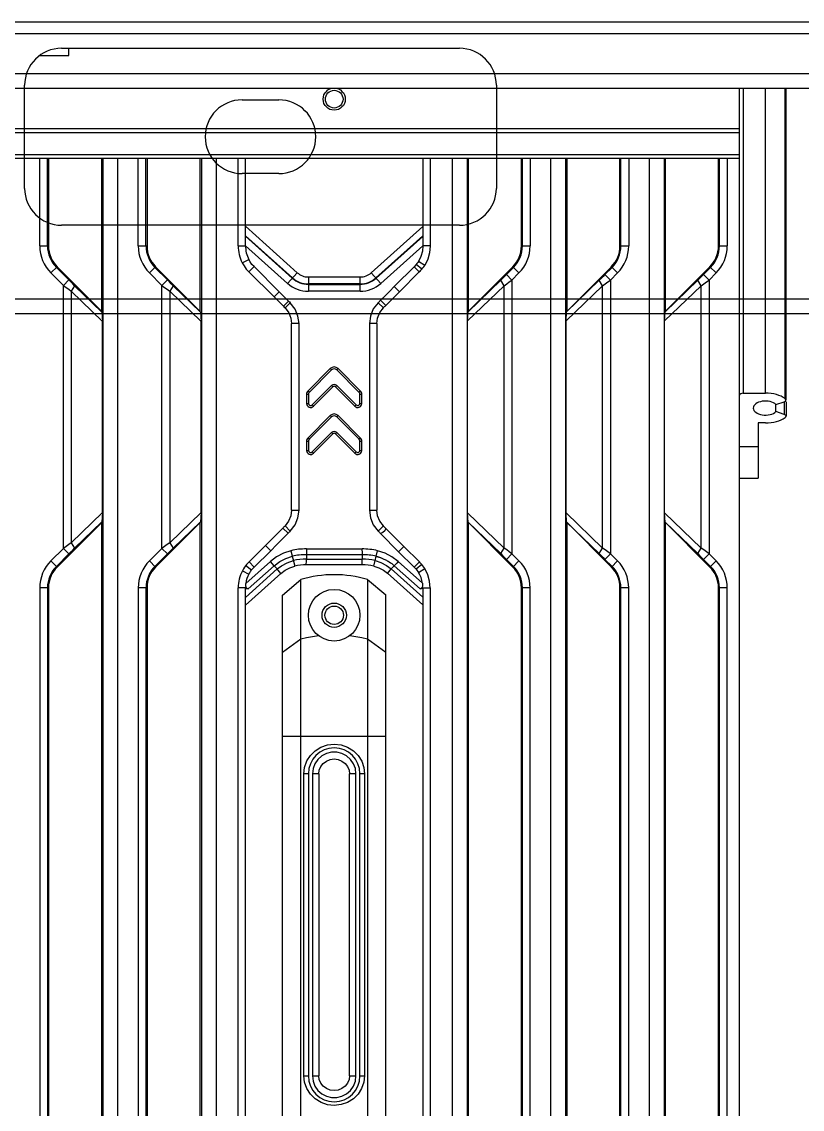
# Model space of a CAD drawing. Header units: millimetres. Extents: x -3132 to 28633, y 682 to 5849.
# Drawn here: x 23643.5 to 23749.4, y 4685.7 to 4833.2 of the extents above; entities that cross this region are included whole.
import ezdxf

# ---------------------------------------------------------------- set-up
doc = ezdxf.new("R2010")
doc.units = ezdxf.units.MM
doc.layers.add('02___PRT_ALL_AXES', color=7, linetype='Continuous')

# ---------------------------------------------------------------- blocks, each defined once
blk = doc.blocks.new('134567')
at = {"color": 7, "linetype": 'Continuous'}
for p, q in [((3244.08, 385.34), (3667.08, 385.34)), ((3244.08, 378.34), (3667.08, 378.34)), ((3244.08, 376.34), (3667.08, 376.34)), ((3385.58, -350.66), (3385.58, 376.34)), ((3386.08, 376.34), (3386.08, 334.96)), ((3389.08, 334.96), (3389.08, 376.34)), ((3391.78, 334.22), (3391.78, 376.34)), ((3391.89, 334.04), (3391.89, 376.34)), ((3245.27, 370.34), (3385.58, 370.34)), ((3246.58, 370.84), (3385.58, 370.84)), ((3244.58, 367.34), (3385.58, 367.34)), ((3244.58, 366.84), (3385.58, 366.84)), ((3290.63, 354.93), (3290.63, 366.84)), ((3291.68, 354.93), (3291.68, 366.84)), ((3291.82, 366.84), (3291.82, 354.93)), ((3299.04, 346.04), (3299.04, 366.84)), ((3299.19, 366.84), (3299.19, 156.84)), ((3301.18, 366.84), (3301.18, 156.84)), ((3304, 354.93), (3304, 366.84)), ((3305.05, 354.93), (3305.05, 366.84)), ((3305.19, 366.84), (3305.19, 354.93)), ((3312.41, 346.04), (3312.41, 366.84)), ((3312.56, 366.84), (3312.56, 156.84)), ((3314.55, 366.84), (3314.55, 156.84)), ((3317.55, 354.93), (3317.55, 366.84)), ((3318.55, 354.95), (3318.55, 366.84)), ((3342.61, 366.84), (3342.61, 354.94)), ((3343.61, 366.84), (3343.61, 354.93)), ((3346.61, 144.23), (3346.61, 366.84)), ((3348.61, 366.84), (3348.61, 143.82)), ((3348.75, 366.84), (3348.75, 346.04)), ((3355.98, 354.93), (3355.98, 366.84)), ((3356.11, 354.93), (3356.11, 366.84)), ((3357.17, 366.84), (3357.17, 354.93)), ((3359.98, 143.84), (3359.98, 366.84)), ((3361.98, 366.84), (3361.98, 143.82)), ((3362.12, 366.84), (3362.12, 346.04)), ((3369.35, 354.93), (3369.35, 366.84)), ((3369.48, 354.93), (3369.48, 366.84)), ((3370.54, 366.84), (3370.54, 354.93)), ((3373.35, 143.84), (3373.35, 366.84)), ((3375.35, 366.84), (3375.35, 143.82)), ((3375.49, 366.84), (3375.49, 346.04)), ((3382.72, 354.93), (3382.72, 366.84)), ((3382.85, 354.93), (3382.85, 366.84)), ((3383.91, 366.84), (3383.91, 354.93)), ((3325.56, 351.3), (3318.55, 357.59)), ((3342.61, 357.56), (3335.61, 351.3)), ((3324.93, 350.59), (3318.55, 356.31)), ((3318.55, 356.25), (3324.9, 350.56)), ((3342.61, 356.29), (3336.24, 350.59)), ((3336.27, 350.56), (3342.61, 356.23)), ((3290.63, 354.93), (3291.82, 354.93)), ((3304, 354.93), (3305.19, 354.93)), ((3317.55, 354.93), (3318.55, 354.96)), ((3318.55, 354.96), (3324.26, 349.85)), ((3336.91, 349.85), (3342.61, 354.95)), ((3343.61, 354.93), (3342.61, 354.95)), ((3355.98, 354.93), (3357.17, 354.93)), ((3369.35, 354.93), (3370.54, 354.93)), ((3382.72, 354.93), (3383.91, 354.93)), ((3318.11, 352.64), (3319, 353.09)), ((3342.86, 352.29), (3342.01, 352.83)), ((3292.99, 352.1), (3292.15, 351.26)), ((3292.15, 351.26), (3293.84, 349.57)), ((3294.58, 350.32), (3292.89, 352)), ((3299.04, 346.04), (3292.99, 352.1)), ((3306.36, 352.1), (3305.52, 351.26)), ((3305.52, 351.26), (3307.21, 349.57)), ((3307.95, 350.32), (3306.26, 352)), ((3312.41, 346.04), (3306.36, 352.1)), ((3319.02, 351.4), (3319.72, 352.12)), ((3319.02, 351.4), (3322.42, 348.01)), ((3323.12, 348.72), (3319.72, 352.12)), ((3324.26, 349.85), (3325.56, 351.3)), ((3335.61, 351.3), (3336.91, 349.85)), ((3341.52, 352.2), (3338.74, 349.42)), ((3339.45, 348.71), (3342.13, 351.4)), ((3342.13, 351.4), (3341.43, 352.11)), ((3342.46, 351.76), (3341.69, 352.4)), ((3354.81, 352.1), (3348.75, 346.04)), ((3353.95, 351.05), (3354.9, 352)), ((3354.7, 350.31), (3355.65, 351.26)), ((3355.65, 351.26), (3354.81, 352.1)), ((3368.18, 352.1), (3362.12, 346.04)), ((3367.32, 351.05), (3368.27, 352)), ((3368.07, 350.31), (3369.02, 351.26)), ((3369.02, 351.26), (3368.18, 352.1)), ((3381.55, 352.1), (3375.49, 346.04)), ((3380.69, 351.05), (3381.64, 352)), ((3381.44, 350.31), (3382.39, 351.26)), ((3382.39, 351.26), (3381.55, 352.1)), ((3293.84, 349.57), (3294.58, 350.32)), ((3307.21, 349.57), (3307.95, 350.32)), ((3327.08, 350.72), (3327.08, 348.78)), ((3327.08, 350.72), (3334.09, 350.72)), ((3334.09, 349.77), (3327.08, 349.77)), ((3327.08, 349.72), (3334.09, 349.72)), ((3334.09, 348.78), (3334.09, 350.72)), ((3353.17, 350.28), (3348.74, 346.01)), ((3353.63, 349.54), (3353.17, 350.28)), ((3353.95, 351.05), (3354.7, 350.31)), ((3354.7, 350.31), (3354.7, 313.17)), ((3366.54, 350.28), (3362.11, 346.01)), ((3367, 349.54), (3366.54, 350.28)), ((3367.32, 351.05), (3368.07, 350.31)), ((3368.07, 350.31), (3368.07, 313.17)), ((3379.91, 350.28), (3375.48, 346.01)), ((3380.37, 349.54), (3379.91, 350.28)), ((3380.69, 351.05), (3381.44, 350.31)), ((3381.44, 350.31), (3381.44, 313.17)), ((3293.84, 313.9), (3293.84, 349.57)), ((3295.37, 349.54), (3294.91, 348.8)), ((3294.91, 348.8), (3294.91, 314.68)), ((3294.91, 348.8), (3299.15, 344.7)), ((3299.08, 345.96), (3295.37, 349.54)), ((3307.21, 313.9), (3307.21, 349.57)), ((3308.74, 349.54), (3308.28, 348.8)), ((3308.28, 348.8), (3308.28, 314.68)), ((3308.28, 348.8), (3312.52, 344.7)), ((3312.45, 345.96), (3308.74, 349.54)), ((3322.42, 348.01), (3323.12, 348.72)), ((3324.4, 347.45), (3323.12, 348.72)), ((3334.09, 348.78), (3327.08, 348.78)), ((3338.74, 349.42), (3339.45, 348.71)), ((3348.67, 344.75), (3353.63, 349.54)), ((3353.63, 313.94), (3353.63, 349.54)), ((3362.04, 344.75), (3367, 349.54)), ((3367, 313.94), (3367, 349.54)), ((3375.41, 344.75), (3380.37, 349.54)), ((3380.37, 313.94), (3380.37, 349.54)), ((3322.42, 348.01), (3323.7, 346.74)), ((3323.7, 346.74), (3324.4, 347.45)), ((3323.92, 346.52), (3324.62, 347.23)), ((3337.25, 346.53), (3336.55, 347.23)), ((3337.58, 346.85), (3336.87, 347.56)), ((3299.08, 345.96), (3299.04, 346.04)), ((3299.08, 345.96), (3299.15, 344.7)), ((3312.45, 345.96), (3312.52, 344.7)), ((3348.67, 344.75), (3348.74, 346.01)), ((3348.74, 346.01), (3348.75, 346.04)), ((3362.04, 344.75), (3362.11, 346.01)), ((3362.11, 346.01), (3362.12, 346.04)), ((3375.41, 344.75), (3375.48, 346.01)), ((3375.48, 346.01), (3375.49, 346.04)), ((3299.15, 318.77), (3299.15, 344.7)), ((3312.52, 318.77), (3312.52, 344.7)), ((3324.81, 319.09), (3324.81, 344.39)), ((3325.81, 344.39), (3324.81, 344.39)), ((3325.81, 319.09), (3325.81, 344.39)), ((3335.36, 344.39), (3335.36, 319.09)), ((3336.36, 344.39), (3335.36, 344.39)), ((3336.36, 344.39), (3336.36, 319.08)), ((3348.67, 318.73), (3348.67, 344.75)), ((3362.04, 318.73), (3362.04, 344.75)), ((3375.41, 318.73), (3375.41, 344.75)), ((3330.05, 338.29), (3327.05, 335.29)), ((3327.23, 335.11), (3330.23, 338.11)), ((3330.23, 338.11), (3330.05, 338.29)), ((3331.11, 338.29), (3330.94, 338.11)), ((3330.94, 338.11), (3333.94, 335.11)), ((3334.11, 335.29), (3331.11, 338.29)), ((3327.05, 335.29), (3327.23, 335.11)), ((3330.23, 335.99), (3327.6, 333.36)), ((3327.77, 333.18), (3330.41, 335.81)), ((3330.41, 335.81), (3330.23, 335.99)), ((3330.94, 335.99), (3330.76, 335.81)), ((3330.76, 335.81), (3333.39, 333.18)), ((3333.57, 333.36), (3330.94, 335.99)), ((3333.94, 335.11), (3334.11, 335.29)), ((3386.08, 334.96), (3389.08, 334.96)), ((3326.83, 334.76), (3326.83, 333.57)), ((3327.08, 334.76), (3326.83, 334.76)), ((3326.83, 333.57), (3327.08, 333.57)), ((3327.08, 334.76), (3327.08, 333.57)), ((3334.08, 333.57), (3334.08, 334.76)), ((3334.33, 334.76), (3334.08, 334.76)), ((3334.08, 333.57), (3334.33, 333.57)), ((3334.33, 333.57), (3334.33, 334.76)), ((3390.51, 333.41), (3391.64, 333.79)), ((3390.51, 332.46), (3390.51, 333.41)), ((3391.64, 333.79), (3391.64, 332.08)), ((3391.89, 333.79), (3391.89, 331.83)), ((3330.05, 331.92), (3327.05, 328.92)), ((3327.6, 333.36), (3327.77, 333.18)), ((3330.23, 331.75), (3330.05, 331.92)), ((3331.11, 331.92), (3330.94, 331.75)), ((3334.11, 328.92), (3331.11, 331.92)), ((3333.39, 333.18), (3333.57, 333.36)), ((3391.64, 332.08), (3390.51, 332.46)), ((3327.23, 328.75), (3330.23, 331.75)), ((3330.94, 331.75), (3333.94, 328.75)), ((3388.08, 330.92), (3388.08, 323.41)), ((3389.08, 330.92), (3388.08, 330.92)), ((3330.23, 329.63), (3327.6, 326.99)), ((3327.77, 326.82), (3330.41, 329.45)), ((3330.41, 329.45), (3330.23, 329.63)), ((3330.94, 329.63), (3330.76, 329.45)), ((3330.76, 329.45), (3333.39, 326.82)), ((3333.57, 326.99), (3330.94, 329.63)), ((3326.83, 328.39), (3326.83, 327.2)), ((3327.08, 328.39), (3326.83, 328.39)), ((3327.05, 328.92), (3327.23, 328.75)), ((3327.08, 328.39), (3327.08, 327.2)), ((3333.94, 328.75), (3334.11, 328.92)), ((3334.08, 327.2), (3334.08, 328.39)), ((3334.33, 328.39), (3334.08, 328.39)), ((3334.33, 327.2), (3334.33, 328.39)), ((3385.58, 327.74), (3388.08, 327.74)), ((3326.83, 327.2), (3327.08, 327.2)), ((3327.6, 326.99), (3327.77, 326.82)), ((3333.39, 326.82), (3333.57, 326.99)), ((3334.08, 327.2), (3334.33, 327.2)), ((3385.58, 323.41), (3388.08, 323.41)), ((3299.15, 318.77), (3294.91, 314.68)), ((3299.15, 318.77), (3299.08, 317.51)), ((3312.52, 318.77), (3308.28, 314.68)), ((3312.52, 318.77), (3312.45, 317.51)), ((3324.81, 319.09), (3325.81, 319.09)), ((3335.36, 319.08), (3336.36, 319.08)), ((3348.74, 317.46), (3348.67, 318.73)), ((3353.63, 313.94), (3348.67, 318.73)), ((3362.11, 317.46), (3362.04, 318.73)), ((3367, 313.94), (3362.04, 318.73)), ((3375.48, 317.46), (3375.41, 318.73)), ((3380.37, 313.94), (3375.41, 318.73)), ((3292.99, 311.38), (3299.04, 317.43)), ((3295.37, 313.93), (3299.08, 317.51)), ((3299.08, 317.51), (3299.04, 317.43)), ((3299.04, 208.26), (3299.04, 317.43)), ((3306.36, 311.38), (3312.41, 317.43)), ((3308.74, 313.93), (3312.45, 317.51)), ((3312.45, 317.51), (3312.41, 317.43)), ((3312.41, 208.26), (3312.41, 317.43)), ((3348.74, 317.47), (3353.17, 313.19)), ((3348.74, 317.45), (3348.75, 317.45)), ((3348.75, 317.45), (3348.75, 208.25)), ((3348.75, 317.44), (3354.81, 311.38)), ((3362.11, 317.47), (3366.54, 313.19)), ((3362.11, 317.45), (3362.12, 317.45)), ((3362.12, 317.45), (3362.12, 208.25)), ((3362.12, 317.44), (3368.18, 311.38)), ((3375.48, 317.47), (3379.91, 313.19)), ((3375.48, 317.45), (3375.49, 317.45)), ((3375.49, 317.45), (3375.49, 208.25)), ((3375.49, 317.44), (3381.55, 311.38)), ((3323.63, 316.67), (3324.34, 315.96)), ((3323.91, 316.95), (3324.62, 316.24)), ((3337.25, 316.95), (3336.54, 316.25)), ((3336.87, 315.91), (3339.32, 313.46)), ((3340.02, 314.17), (3337.58, 316.62)), ((3294.91, 314.68), (3295.37, 313.93)), ((3308.28, 314.68), (3308.74, 313.93)), ((3321.26, 314.3), (3319.03, 312.08)), ((3321.26, 314.3), (3321.97, 313.59)), ((3293.84, 313.9), (3292.15, 312.22)), ((3294.58, 313.16), (3292.89, 311.47)), ((3294.58, 313.16), (3293.84, 313.9)), ((3307.21, 313.9), (3305.52, 312.22)), ((3307.95, 313.16), (3306.26, 311.47)), ((3307.95, 313.16), (3307.21, 313.9)), ((3319.73, 311.37), (3321.97, 313.59)), ((3324.72, 313.59), (3325.23, 311.49)), ((3326.81, 313.83), (3334.35, 313.83)), ((3326.81, 313.05), (3326.81, 312.45)), ((3334.36, 313.05), (3326.81, 313.05)), ((3334.36, 313.05), (3334.36, 312.45)), ((3335.96, 311.49), (3336.47, 313.59)), ((3340.02, 314.17), (3339.32, 313.46)), ((3339.32, 313.46), (3341.44, 311.35)), ((3342.14, 312.06), (3340.02, 314.17)), ((3353.17, 313.19), (3353.63, 313.94)), ((3354.7, 313.17), (3353.95, 312.42)), ((3355.65, 312.22), (3354.7, 313.17)), ((3366.54, 313.19), (3367, 313.94)), ((3368.07, 313.17), (3367.32, 312.42)), ((3369.02, 312.22), (3368.07, 313.17)), ((3379.91, 313.19), (3380.37, 313.94)), ((3381.44, 313.17), (3380.69, 312.42)), ((3382.39, 312.22), (3381.44, 313.17)), ((3292.15, 312.22), (3292.99, 311.38)), ((3305.52, 312.22), (3306.36, 311.38)), ((3321.92, 312.14), (3318.6, 309.16)), ((3318.6, 311.6), (3319.38, 310.98)), ((3322.44, 311.55), (3318.93, 308.4)), ((3319.03, 312.08), (3319.73, 311.37)), ((3322.44, 311.55), (3321.92, 312.14)), ((3322.44, 311.55), (3322.84, 311.11)), ((3334.37, 311.67), (3326.8, 311.67)), ((3326.81, 312.45), (3334.36, 312.45)), ((3338.73, 311.56), (3338.33, 311.11)), ((3342.24, 308.42), (3338.73, 311.56)), ((3342.56, 309.18), (3339.25, 312.14)), ((3342.14, 312.06), (3341.44, 311.35)), ((3342.46, 311.72), (3341.69, 311.07)), ((3354.9, 311.47), (3353.95, 312.42)), ((3354.81, 311.38), (3355.65, 312.22)), ((3368.27, 311.47), (3367.32, 312.42)), ((3368.18, 311.38), (3369.02, 312.22)), ((3381.64, 311.47), (3380.69, 312.42)), ((3381.55, 311.38), (3382.39, 312.22)), ((3318.13, 310.87), (3319.01, 310.41)), ((3318.55, 307.26), (3322.84, 311.11)), ((3318.56, 306.21), (3323.36, 310.52)), ((3322.98, 310.94), (3322.84, 311.11)), ((3323.36, 310.52), (3322.98, 310.94)), ((3337.82, 310.52), (3338.19, 310.95)), ((3337.82, 310.53), (3342.61, 306.24)), ((3338.19, 310.95), (3338.33, 311.11)), ((3338.33, 311.11), (3342.61, 307.28)), ((3342.02, 310.64), (3342.87, 311.17)), ((3290.63, 308.55), (3290.63, 217.14)), ((3291.82, 308.55), (3290.63, 308.55)), ((3291.68, 308.55), (3291.68, 217.14)), ((3291.82, 308.55), (3291.82, 217.14)), ((3304, 308.55), (3304, 217.14)), ((3305.19, 308.55), (3304, 308.55)), ((3305.05, 308.55), (3305.05, 217.14)), ((3305.19, 308.55), (3305.19, 217.14)), ((3317.55, 217.14), (3317.55, 308.55)), ((3318.7, 308.55), (3317.55, 308.55)), ((3318.56, 217.49), (3318.55, 308.47)), ((3318.55, 308.47), (3318.93, 308.4)), ((3323.58, 307.58), (3326.05, 309.67)), ((3326.05, 216.02), (3326.05, 309.67)), ((3335.11, 309.68), (3335.11, 216.01)), ((3335.11, 309.68), (3337.58, 307.59)), ((3342.24, 308.42), (3342.61, 308.49)), ((3342.51, 308.63), (3342.45, 308.55)), ((3342.45, 308.55), (3343.61, 308.55)), ((3342.61, 308.49), (3342.61, 217.47)), ((3343.61, 308.55), (3343.61, 217.14)), ((3355.98, 217.14), (3355.98, 308.55)), ((3357.17, 308.55), (3355.98, 308.55)), ((3356.11, 217.14), (3356.11, 308.55)), ((3357.17, 217.14), (3357.17, 308.55)), ((3369.35, 217.14), (3369.35, 308.55)), ((3370.54, 308.55), (3369.35, 308.55)), ((3369.48, 217.14), (3369.48, 308.55)), ((3370.54, 217.14), (3370.54, 308.55)), ((3382.72, 217.14), (3382.72, 308.55)), ((3383.91, 308.55), (3382.72, 308.55)), ((3382.85, 217.14), (3382.85, 308.55)), ((3383.91, 217.14), (3383.91, 308.55)), ((3323.58, 218.11), (3323.58, 307.58)), ((3337.58, 218.1), (3337.58, 307.59)), ((3323.58, 299.84), (3326.05, 301.62)), ((3335.11, 301.63), (3337.58, 299.85)), ((3337.58, 288.37), (3323.58, 288.37)), ((3326.46, 242.34), (3326.46, 283.34)), ((3327.08, 283.34), (3326.46, 283.34)), ((3327.08, 283.34), (3327.08, 242.34)), ((3327.63, 283.34), (3327.63, 242.34)), ((3328.5, 283.34), (3327.63, 283.34)), ((3328.5, 283.34), (3328.5, 242.34)), ((3332.67, 242.34), (3332.67, 283.34)), ((3333.53, 283.34), (3332.67, 283.34)), ((3333.53, 242.34), (3333.53, 283.34)), ((3334.08, 242.34), (3334.08, 283.34)), ((3334.7, 283.34), (3334.08, 283.34)), ((3334.7, 283.34), (3334.7, 242.34)), ((3326.46, 242.34), (3327.08, 242.34)), ((3327.63, 242.34), (3328.5, 242.34)), ((3332.67, 242.34), (3333.53, 242.34)), ((3334.08, 242.34), (3334.7, 242.34))]:
    blk.add_line(p, q, dxfattribs=at)
for points in [[(3342.61, 354.95), (3342.55, 354.22), (3342.35, 353.5), (3342.01, 352.83)], [(3343.61, 354.93), (3343.53, 354.01), (3343.27, 353.12), (3342.86, 352.29)], [(3318.11, 352.64), (3318.35, 352.21), (3318.66, 351.8), (3319.02, 351.4)], [(3319.72, 352.12), (3319.43, 352.43), (3319.19, 352.76), (3319, 353.09)], [(3342.01, 352.83), (3341.92, 352.68), (3341.81, 352.55), (3341.69, 352.4)], [(3341.69, 352.4), (3341.61, 352.3), (3341.52, 352.2)], [(3342.13, 351.4), (3342.24, 351.51), (3342.35, 351.63), (3342.46, 351.76)], [(3342.46, 351.76), (3342.6, 351.94), (3342.74, 352.11), (3342.86, 352.29)], [(3295.37, 349.54), (3295.11, 349.79), (3294.85, 350.05), (3294.58, 350.32)], [(3308.74, 349.54), (3308.48, 349.79), (3308.22, 350.05), (3307.95, 350.32)], [(3353.95, 351.05), (3353.68, 350.79), (3353.42, 350.53), (3353.17, 350.28)], [(3353.63, 349.54), (3353.98, 349.79), (3354.34, 350.04), (3354.7, 350.31)], [(3367.32, 351.05), (3367.05, 350.79), (3366.79, 350.53), (3366.54, 350.28)], [(3367, 349.54), (3367.35, 349.79), (3367.71, 350.04), (3368.07, 350.31)], [(3380.69, 351.05), (3380.42, 350.79), (3380.16, 350.53), (3379.91, 350.28)], [(3380.37, 349.54), (3380.72, 349.79), (3381.08, 350.04), (3381.44, 350.31)], [(3293.84, 349.57), (3294.2, 349.31), (3294.56, 349.05), (3294.91, 348.8)], [(3307.21, 349.57), (3307.57, 349.31), (3307.93, 349.05), (3308.28, 348.8)], [(3338.74, 349.42), (3338.12, 348.8), (3337.5, 348.18), (3336.87, 347.56)], [(3337.58, 346.85), (3338.2, 347.47), (3338.82, 348.09), (3339.45, 348.71)], [(3325.81, 344.39), (3325.67, 345.41), (3325.27, 346.37), (3324.62, 347.23)], [(3336.55, 347.23), (3335.89, 346.38), (3335.49, 345.41), (3335.36, 344.39)], [(3323.92, 346.52), (3324.41, 345.87), (3324.71, 345.15), (3324.81, 344.39)], [(3336.36, 344.39), (3336.46, 345.15), (3336.76, 345.88), (3337.25, 346.53)], [(3324.81, 319.09), (3324.7, 318.32), (3324.4, 317.6), (3323.91, 316.95)], [(3324.62, 316.24), (3325.27, 317.1), (3325.67, 318.06), (3325.81, 319.09)], [(3335.36, 319.09), (3335.49, 318.06), (3335.89, 317.1), (3336.54, 316.25)], [(3337.25, 316.95), (3336.76, 317.6), (3336.46, 318.32), (3336.36, 319.08)], [(3323.63, 316.67), (3322.83, 315.87), (3322.04, 315.08), (3321.26, 314.3)], [(3321.97, 313.59), (3322.76, 314.38), (3323.55, 315.18), (3324.34, 315.96)], [(3337.58, 316.62), (3337.43, 316.3), (3337.19, 316.07), (3336.87, 315.91)], [(3294.91, 314.68), (3294.56, 314.43), (3294.2, 314.17), (3293.84, 313.9)], [(3308.28, 314.68), (3307.93, 314.43), (3307.57, 314.17), (3307.21, 313.9)], [(3294.58, 313.16), (3294.85, 313.43), (3295.11, 313.68), (3295.37, 313.93)], [(3307.95, 313.16), (3308.22, 313.43), (3308.48, 313.68), (3308.74, 313.93)], [(3324.72, 313.59), (3323.71, 313.25), (3322.77, 312.76), (3321.92, 312.14)], [(3322.44, 311.55), (3323.19, 312.11), (3324.02, 312.54), (3324.91, 312.83)], [(3326.81, 313.83), (3326.81, 313.27), (3326.81, 313.05)], [(3334.35, 313.83), (3334.36, 313.27), (3334.36, 313.05)], [(3336.29, 312.83), (3336.32, 312.82), (3336.36, 312.81), (3336.4, 312.8), (3336.44, 312.79), (3336.48, 312.78), (3336.53, 312.76), (3336.57, 312.75), (3336.63, 312.73), (3336.68, 312.72), (3336.74, 312.7), (3336.81, 312.67), (3336.88, 312.65), (3336.96, 312.62), (3337.04, 312.59), (3337.13, 312.55), (3337.23, 312.51), (3337.33, 312.46), (3337.43, 312.42), (3337.54, 312.36), (3337.66, 312.3), (3337.78, 312.23), (3337.92, 312.15), (3338.06, 312.06), (3338.22, 311.96), (3338.38, 311.84), (3338.55, 311.71), (3338.73, 311.56)], [(3339.25, 312.14), (3338.41, 312.77), (3337.48, 313.25), (3336.47, 313.59)], [(3353.17, 313.19), (3353.42, 312.95), (3353.68, 312.69), (3353.95, 312.42)], [(3354.7, 313.17), (3354.34, 313.43), (3353.98, 313.69), (3353.63, 313.94)], [(3366.54, 313.19), (3366.79, 312.95), (3367.05, 312.69), (3367.32, 312.42)], [(3368.07, 313.17), (3367.71, 313.43), (3367.35, 313.69), (3367, 313.94)], [(3379.91, 313.19), (3380.16, 312.95), (3380.42, 312.69), (3380.69, 312.42)], [(3381.44, 313.17), (3381.08, 313.43), (3380.72, 313.69), (3380.37, 313.94)], [(3318.6, 311.6), (3318.42, 311.36), (3318.26, 311.11), (3318.13, 310.87)], [(3322.84, 311.11), (3323.44, 311.56), (3324.18, 311.95), (3325.05, 312.25)], [(3323.36, 310.52), (3323.92, 310.94), (3324.56, 311.27), (3325.23, 311.49)], [(3326.8, 311.67), (3326.81, 312.23), (3326.81, 312.45)], [(3334.37, 311.67), (3334.36, 312.23), (3334.36, 312.45)], [(3335.96, 311.49), (3336.63, 311.26), (3337.26, 310.94), (3337.82, 310.53)], [(3336.14, 312.25), (3336.93, 311.98), (3337.68, 311.59), (3338.33, 311.11)], [(3339.25, 312.14), (3339.06, 311.92), (3338.88, 311.72), (3338.73, 311.56)], [(3341.44, 311.35), (3341.52, 311.26), (3341.61, 311.17), (3341.69, 311.07)], [(3342.46, 311.72), (3342.35, 311.84), (3342.25, 311.95), (3342.14, 312.06)], [(3342.87, 311.16), (3342.74, 311.35), (3342.61, 311.54), (3342.46, 311.72)], [(3319.01, 310.41), (3319.12, 310.6), (3319.24, 310.79), (3319.38, 310.98)], [(3341.69, 311.07), (3341.81, 310.93), (3341.92, 310.79), (3342.02, 310.64)], [(3343.61, 308.53), (3343.53, 309.45), (3343.28, 310.34), (3342.87, 311.16)], [(3318.6, 308.79), (3318.58, 308.96), (3318.6, 309.16)], [(3318.7, 308.55), (3318.64, 308.65), (3318.6, 308.79)], [(3318.93, 308.4), (3318.84, 308.43), (3318.76, 308.48), (3318.7, 308.55)], [(3342.45, 308.55), (3342.39, 308.49), (3342.32, 308.45), (3342.24, 308.42)], [(3342.56, 309.18), (3342.58, 309.01), (3342.57, 308.87), (3342.55, 308.74), (3342.51, 308.63)], [(3326.05, 301.62), (3326.84, 301.8), (3327.64, 301.95), (3328.45, 302.07)], [(3332.72, 302.07), (3333.52, 301.96), (3334.32, 301.81), (3335.11, 301.63)], [(3326.46, 283.34), (3326.56, 284.2), (3326.87, 285.07), (3327.35, 285.83), (3328, 286.46), (3328.79, 286.95), (3329.66, 287.24), (3330.6, 287.34)], [(3333.53, 283.34), (3333.45, 284.04), (3333.2, 284.7), (3332.8, 285.29), (3332.26, 285.77), (3331.63, 286.1), (3330.94, 286.27), (3330.23, 286.27), (3329.54, 286.1), (3328.91, 285.77), (3328.37, 285.29), (3327.97, 284.7), (3327.72, 284.04), (3327.63, 283.34)], [(3330.6, 287.34), (3331.52, 287.24), (3332.39, 286.94), (3333.18, 286.45), (3333.83, 285.81), (3334.31, 285.05), (3334.61, 284.19), (3334.7, 283.34)], [(3328.5, 283.34), (3328.56, 283.84), (3328.76, 284.31), (3329.09, 284.73), (3329.52, 285.06), (3330.04, 285.27), (3330.58, 285.34), (3331.13, 285.27), (3331.64, 285.06), (3332.08, 284.73), (3332.4, 284.31), (3332.6, 283.83), (3332.67, 283.34)], [(3330.6, 238.34), (3329.67, 238.44), (3328.8, 238.74), (3328, 239.23), (3327.35, 239.87), (3326.86, 240.63), (3326.55, 241.5), (3326.46, 242.34)], [(3327.63, 242.34), (3327.72, 241.65), (3327.97, 240.98), (3328.37, 240.39), (3328.91, 239.92), (3329.54, 239.58), (3330.23, 239.41), (3330.94, 239.42), (3331.63, 239.58), (3332.26, 239.92), (3332.79, 240.39), (3333.2, 240.98), (3333.45, 241.65), (3333.53, 242.34)], [(3332.67, 242.34), (3332.6, 241.85), (3332.4, 241.38), (3332.08, 240.96), (3331.64, 240.63), (3331.13, 240.42), (3330.58, 240.35), (3330.03, 240.42), (3329.52, 240.63), (3329.09, 240.96), (3328.76, 241.38), (3328.56, 241.85), (3328.5, 242.34)], [(3334.7, 242.34), (3334.61, 241.49), (3334.3, 240.63), (3333.82, 239.87), (3333.18, 239.24), (3332.4, 238.75), (3331.53, 238.45), (3330.6, 238.34)]]:
    blk.add_lwpolyline(points, dxfattribs=at)
for centre, radius in [((3330.58, 374.84), 1.5), ((3330.58, 374.84), 1.2), ((3330.58, 304.84), 3.5), ((3330.58, 304.84), 1.65), ((3330.58, 304.84), 1.25)]:
    blk.add_circle(centre, radius, dxfattribs=at)
for centre, radius, start, end in [((3295.82, 354.93), 5.19, 180, 225), ((3295.82, 354.93), 4.13, 180, 225), ((3295.82, 354.93), 4, 180, 225), ((3309.19, 354.93), 5.19, 180, 225), ((3309.19, 354.93), 4.13, 180, 225), ((3309.19, 354.93), 4, 180, 225), ((3322.55, 354.93), 5, 180, 207.2504), ((3322.55, 354.93), 4, 179.5338, 207.3465), ((3351.98, 354.93), 4, 315, 360), ((3351.98, 354.93), 4.13, 315, 360), ((3351.98, 354.93), 5.19, 315, 360), ((3365.35, 354.93), 4, 315, 360), ((3365.35, 354.93), 4.13, 315, 360), ((3365.35, 354.93), 5.19, 315, 360), ((3378.72, 354.93), 4, 315, 360), ((3378.72, 354.93), 4.13, 315, 360), ((3378.72, 354.93), 5.19, 315, 360), ((3327.08, 353), 2.28, 228.1003, 270), ((3334.09, 353), 2.28, 270, 311.8129), ((3327.08, 353), 4.22, 228.1003, 270), ((3327.08, 353), 3.27, 228.1003, 270), ((3327.08, 353), 3.23, 228.1003, 270), ((3334.09, 353), 3.23, 270, 311.8129), ((3334.09, 353), 3.27, 270, 311.8129), ((3334.09, 353), 4.22, 270, 311.8129), ((3379.88, 403.24), 79.68, 225.1588, 225.382), ((3379.88, 403.24), 78.68, 225.1588, 225.388), ((3281.07, 403.37), 78.92, 314.6652, 314.9997), ((3281.07, 403.37), 79.92, 314.6701, 314.9997), ((3330.58, 337.76), 0.75, 45, 135), ((3330.58, 337.76), 0.5, 45.0001, 135), ((3327.58, 334.76), 0.75, 135, 180), ((3327.58, 334.76), 0.5, 135, 180), ((3330.58, 335.64), 0.5, 45, 135), ((3330.58, 335.64), 0.25, 45, 135), ((3333.58, 334.76), 0.5, 0, 45), ((3333.58, 334.76), 0.75, 0, 45), ((3327.38, 333.57), 0.55, 180, 315), ((3327.38, 333.57), 0.3, 180, 315), ((3333.78, 333.57), 0.55, 225.0001, 360), ((3333.78, 333.57), 0.3, 225.0001, 360), ((3330.58, 331.39), 0.75, 45, 135), ((3330.58, 331.39), 0.5, 45, 135), ((3330.58, 329.27), 0.5, 45, 135), ((3330.58, 329.27), 0.25, 45, 135), ((3327.58, 328.39), 0.75, 135, 180), ((3327.58, 328.39), 0.5, 135, 180), ((3333.58, 328.39), 0.5, 0, 45), ((3333.58, 328.39), 0.75, 0, 45), ((3327.38, 327.2), 0.55, 180, 315), ((3327.38, 327.2), 0.3, 180, 315), ((3333.78, 327.2), 0.55, 225.0001, 360), ((3333.78, 327.2), 0.3, 225.0001, 360), ((3379.92, 260.22), 79.72, 134.6361, 134.9204), ((3379.92, 260.22), 78.72, 134.6312, 134.9204), ((3281.09, 260.12), 78.9, 45.0075, 45.3499), ((3281.09, 260.12), 79.9, 45.0071, 45.344), ((3326.7, 305.51), 8.32, 89.2033, 103.7549), ((3326.7, 305.51), 7.54, 89.1661, 103.7546), ((3334.48, 305.5), 8.33, 76.1272, 90.8608), ((3334.48, 305.5), 7.55, 76.1267, 90.8992), ((3295.82, 308.55), 5.19, 135, 180), ((3295.82, 308.55), 4.13, 135, 180), ((3295.82, 308.55), 4, 135, 180), ((3309.19, 308.55), 5.19, 135, 180), ((3309.19, 308.55), 4.13, 135, 180), ((3309.19, 308.55), 4, 135, 180), ((3322.47, 308.55), 4.93, 134.2072, 141.8099), ((3322.47, 308.55), 3.93, 134.1843, 141.8102), ((3326.7, 305.51), 6.94, 89.0846, 103.7546), ((3326.7, 305.51), 6.16, 89.0345, 103.755), ((3334.48, 305.5), 6.95, 76.1267, 90.9897), ((3334.48, 305.5), 6.17, 76.1259, 91.0419), ((3351.98, 308.55), 4, 0, 45), ((3351.98, 308.55), 4.13, 0, 45), ((3351.98, 308.55), 5.19, 0, 45), ((3365.35, 308.55), 4, 0, 45), ((3365.35, 308.55), 4.13, 0, 45), ((3365.35, 308.55), 5.19, 0, 45), ((3378.72, 308.55), 4, 0, 45), ((3378.72, 308.55), 4.13, 0, 45), ((3378.72, 308.55), 5.19, 0, 45), ((3322.55, 308.55), 5, 152.2927, 180), ((3322.55, 308.55), 4, 152.2143, 171.2372), ((3338.61, 308.55), 4, 9.1287, 31.6216), ((3330.58, 283.34), 3.5, 0, 180), ((3330.58, 242.34), 3.5, 180, 0)]:
    blk.add_arc(centre, radius, start, end, dxfattribs=at)
for centre, major_axis, ratio, start_param, end_param in [((3386.08, 334.67), (0.5, 0), 0.57735, 1.570796, 3.141593), ((3389.08, 332.94), (3.5, 0), 0.57735, 0.691047, 1.570796), ((3389.08, 332.94), (1.65, 0), 0.57735, 6.806784, 12.042772), ((3391.39, 334.04), (0.5, 0), 0.57735, 5.235988, 6.974232), ((3391.39, 331.83), (0.5, 0), 0.57735, 5.592138, 7.330383), ((3389.08, 332.94), (3.5, 0), 0.57735, -1.570796, -0.691047), ((3330.6, 291.89), (0, -18.45), 0.92139, 2.872896, 3.412762)]:
    blk.add_ellipse(centre, major_axis=major_axis, ratio=ratio, start_param=start_param, end_param=end_param, dxfattribs=at)
blk = doc.blocks.new('*U299')
blk.add_blockref('134567', (-3455.58, -17.84))
blk = doc.blocks.new('*U300')
at = {"color": 0, "linetype": 'ByBlock', "lineweight": -2, "transparency": 16777216}
blk.add_blockref('*U299', (500, 0), dxfattribs=at)
blk = doc.blocks.new('4333343')
at = {"color": 114, "linetype": 'Continuous', "true_color": 0x139b48}
for p, q in [((3576.02, 2365.47), (3946.8, 2365.47)), ((3599.41, 2363.47), (3653.41, 2363.47)), ((3594.41, 2344.47), (3594.41, 2358.47)), ((3658.41, 2358.47), (3658.41, 2344.47)), ((3623.91, 2356.47), (3628.91, 2356.47)), ((3628.91, 2346.47), (3623.91, 2346.47)), ((3653.41, 2339.47), (3599.41, 2339.47)), ((3553.01, 2329.47), (3969.81, 2329.47)), ((3969.81, 2327.47), (3553.01, 2327.47))]:
    blk.add_line(p, q, dxfattribs=at)
for centre, start, end in [((3599.41, 2358.47), 90, 180), ((3653.41, 2358.47), 0, 90), ((3623.91, 2351.47), 90, 270), ((3628.91, 2351.47), 270, 90), ((3599.41, 2344.47), 180, 270), ((3653.41, 2344.47), 270, 0)]:
    blk.add_arc(centre, 5, start, end, dxfattribs=at)
at = {"layer": '02___PRT_ALL_AXES', "color": 114, "linetype": 'Continuous', "true_color": 0x139b48}
for p, q in [((3600.41, 2362.47), (3600.41, 2363.47)), ((3596.42, 2362.47), (3600.41, 2362.47))]:
    blk.add_line(p, q, dxfattribs=at)
blk = doc.blocks.new('*U306')
blk.add_blockref('4333343', (-3768.41, -2000.97))
blk = doc.blocks.new('*U307')
at = {"color": 0, "linetype": 'ByBlock', "lineweight": -2, "transparency": 16777216}
blk.add_blockref('*U306', (500, 0), dxfattribs=at)

msp = doc.modelspace()

# ---------------------------------------------------------------- block references
for name, p in [('*U307', (23317.901, 4467.128)), ('*U300', (23310.901, 4465.728))]:
    msp.add_blockref(name, p)

doc.saveas('drawing.dxf')
